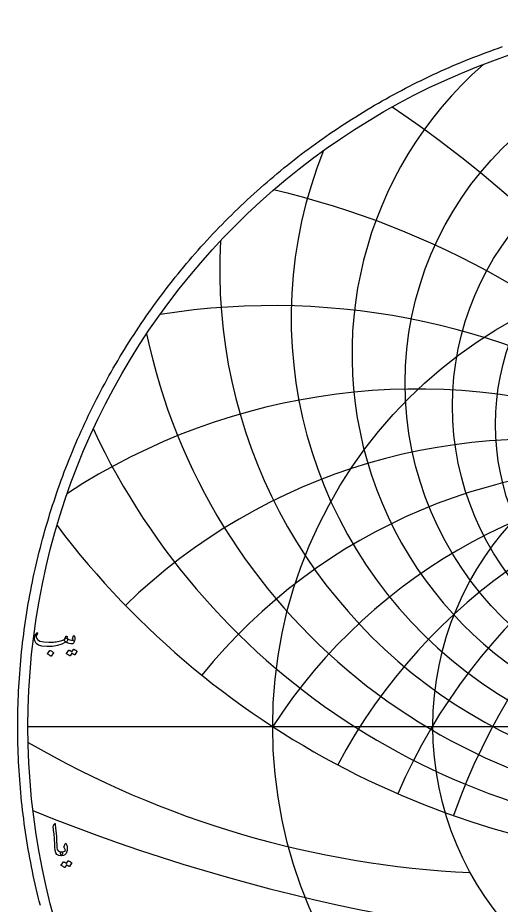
# Model space of a CAD drawing. Header units: millimetres. Extents: x -69 to 69, y -69 to 71.
# Drawn here: x -68.9 to -22.6, y -17.1 to 68 of the extents above; entities that cross this region are included whole.
import ezdxf

# ---------------------------------------------------------------- set-up
doc = ezdxf.new("R2010")
doc.units = ezdxf.units.MM
for name, color, linetype in [('CUT_OUTER', 1, 'Continuous'), ('ENGRAVE', 7, 'Continuous'), ('ENGRAVE_FINE', 8, 'Continuous'), ('TEXT', 5, 'Continuous')]:
    doc.layers.add(name, color=color, linetype=linetype)

msp = doc.modelspace()

# ---------------------------------------------------------------- linework, layer by layer
at = {"layer": 'CUT_OUTER'}
msp.add_lwpolyline([(-66.7626, -17.1592), (-66.8667, -16.7492), (-66.9682, -16.3386), (-67.0672, -15.9274), (-67.1636, -15.5156), (-67.2576, -15.1032), (-67.349, -14.6902), (-67.4379, -14.2767), (-67.5242, -13.8626), (-67.608, -13.4481), (-67.6892, -13.033), (-67.7679, -12.6174), (-67.8441, -12.2013), (-67.9177, -11.7848), (-67.9887, -11.3679), (-68.0572, -10.9505), (-68.1231, -10.5327), (-68.1864, -10.1145), (-68.2472, -9.6959), (-68.3054, -9.277), (-68.361, -8.8577), (-68.4141, -8.4381), (-68.4646, -8.0181), (-68.5125, -7.5979), (-68.5578, -7.1774), (-68.6006, -6.7566), (-68.6407, -6.3355), (-68.6783, -5.9142), (-68.7133, -5.4927), (-68.7457, -5.071), (-68.7755, -4.6491), (-68.8028, -4.227), (-68.8274, -3.8047), (-68.8495, -3.3824), (-68.8689, -2.9598), (-68.8858, -2.5372), (-68.9001, -2.1145), (-68.9117, -1.6917), (-68.9208, -1.2688), (-68.9273, -0.8459), (-68.9312, -0.423), (-68.9325, 0), (-68.9312, 0.423), (-68.9273, 0.8459), (-68.9208, 1.2688), (-68.9117, 1.6917), (-68.9001, 2.1145), (-68.8858, 2.5372), (-68.8689, 2.9598), (-68.8495, 3.3824), (-68.8274, 3.8047), (-68.8028, 4.227), (-68.7755, 4.6491), (-68.7457, 5.071), (-68.7133, 5.4927), (-68.6783, 5.9142), (-68.6407, 6.3355), (-68.6006, 6.7566), (-68.5578, 7.1774), (-68.5125, 7.5979), (-68.4646, 8.0181), (-68.4141, 8.4381), (-68.361, 8.8577), (-68.3054, 9.277), (-68.2472, 9.6959), (-68.1864, 10.1145), (-68.1231, 10.5327), (-68.0572, 10.9505), (-67.9887, 11.3679), (-67.9177, 11.7848), (-67.8441, 12.2013), (-67.7679, 12.6174), (-67.6892, 13.033), (-67.608, 13.4481), (-67.5242, 13.8626), (-67.4379, 14.2767), (-67.349, 14.6902), (-67.2576, 15.1032), (-67.1636, 15.5156), (-67.0672, 15.9274), (-66.9682, 16.3386), (-66.8667, 16.7492), (-66.7626, 17.1592), (-66.6561, 17.5685), (-66.5471, 17.9772), (-66.4355, 18.3852), (-66.3214, 18.7925), (-66.2049, 19.1991), (-66.0858, 19.6049), (-65.9643, 20.01), (-65.8403, 20.4144), (-65.7138, 20.818), (-65.5848, 21.2208), (-65.4534, 21.6229), (-65.3194, 22.0241), (-65.1831, 22.4245), (-65.0443, 22.824), (-64.903, 23.2227), (-64.7593, 23.6205), (-64.6131, 24.0174), (-64.4645, 24.4134), (-64.3135, 24.8085), (-64.1601, 25.2026), (-64.0042, 25.5958), (-63.846, 25.9881), (-63.6853, 26.3793), (-63.5223, 26.7696), (-63.3568, 27.1589), (-63.189, 27.5471), (-63.0188, 27.9343), (-62.8462, 28.3204), (-62.6712, 28.7055), (-62.4939, 29.0895), (-62.3142, 29.4724), (-62.1322, 29.8542), (-61.9479, 30.2349), (-61.7612, 30.6144), (-61.5722, 30.9928), (-61.3809, 31.37), (-61.1872, 31.7461), (-60.9913, 32.1209), (-60.793, 32.4946), (-60.5925, 32.867), (-60.3897, 33.2381), (-60.1846, 33.6081), (-59.9773, 33.9767), (-59.7677, 34.3441), (-59.5558, 34.7102), (-59.3417, 35.0749), (-59.1254, 35.4384), (-58.9068, 35.8005), (-58.686, 36.1613), (-58.4631, 36.5207), (-58.2379, 36.8787), (-58.0105, 37.2354), (-57.7809, 37.5906), (-57.5492, 37.9444), (-57.3153, 38.2968), (-57.0792, 38.6478), (-56.841, 38.9973), (-56.6006, 39.3453), (-56.3582, 39.6919), (-56.1136, 40.037), (-55.8668, 40.3805), (-55.618, 40.7225), (-55.3671, 41.063), (-55.1141, 41.402), (-54.859, 41.7394), (-54.6019, 42.0752), (-54.3427, 42.4095), (-54.0814, 42.7421), (-53.8182, 43.0731), (-53.5529, 43.4025), (-53.2855, 43.7303), (-53.0162, 44.0564), (-52.7449, 44.3809), (-52.4716, 44.7037), (-52.1963, 45.0248), (-51.919, 45.3443), (-51.6398, 45.662), (-51.3587, 45.978), (-51.0756, 46.2922), (-50.7906, 46.6048), (-50.5037, 46.9155), (-50.2149, 47.2245), (-49.9242, 47.5318), (-49.6316, 47.8372), (-49.3371, 48.1408), (-49.0408, 48.4426), (-48.7426, 48.7426), (-48.4426, 49.0408), (-48.1408, 49.3371), (-47.8372, 49.6316), (-47.5318, 49.9242), (-47.2245, 50.2149), (-46.9155, 50.5037), (-46.6048, 50.7906), (-46.2922, 51.0756), (-45.978, 51.3587), (-45.662, 51.6398), (-45.3443, 51.919), (-45.0248, 52.1963), (-44.7037, 52.4716), (-44.3809, 52.7449), (-44.0564, 53.0162), (-43.7303, 53.2855), (-43.4025, 53.5529), (-43.0731, 53.8182), (-42.7421, 54.0814), (-42.4095, 54.3427), (-42.0752, 54.6019), (-41.7394, 54.859), (-41.402, 55.1141), (-41.063, 55.3671), (-40.7225, 55.618), (-40.3805, 55.8668), (-40.037, 56.1136), (-39.6919, 56.3582), (-39.3453, 56.6006), (-38.9973, 56.841), (-38.6478, 57.0792), (-38.2968, 57.3153), (-37.9444, 57.5492), (-37.5906, 57.7809), (-37.2354, 58.0105), (-36.8787, 58.2379), (-36.5207, 58.4631), (-36.1613, 58.686), (-35.8005, 58.9068), (-35.4384, 59.1254), (-35.0749, 59.3417), (-34.7102, 59.5558), (-34.3441, 59.7677), (-33.9767, 59.9773), (-33.6081, 60.1846), (-33.2381, 60.3897), (-32.867, 60.5925), (-32.4946, 60.793), (-32.1209, 60.9913), (-31.7461, 61.1872), (-31.37, 61.3809), (-30.9928, 61.5722), (-30.6144, 61.7612), (-30.2349, 61.9479), (-29.8542, 62.1322), (-29.4724, 62.3142), (-29.0895, 62.4939), (-28.7055, 62.6712), (-28.3204, 62.8462), (-27.9343, 63.0188), (-27.5471, 63.189), (-27.1589, 63.3568), (-26.7696, 63.5223), (-26.3793, 63.6853), (-25.9881, 63.846), (-25.5958, 64.0042), (-25.2026, 64.1601), (-24.8085, 64.3135), (-24.4134, 64.4645), (-24.0174, 64.6131), (-23.6205, 64.7593), (-23.2227, 64.903), (-22.824, 65.0443), (-22.4245, 65.1831)], dxfattribs=at)
at = {"layer": 'ENGRAVE'}
msp.add_lwpolyline([(-67.95, 0), (67.95, 0)], dxfattribs=at)
for centre, radius in [((0, 0), 67.95), ((0, 32.9413), 31.7766), ((0, 30.7336), 27.233), ((0, 28.9672), 23.1114), ((0, 0), 44.4794), ((0, 0), 29.1157)]:
    msp.add_circle(centre, radius, dxfattribs=at)
for centre, radius, start, end in [((0, 35.7095), 36.8742, 131.172626, 48.827374), ((0, 39.2101), 42.7107, 157.98396, 22.01604), ((0, 43.6985), 49.5544, 176.664202, 3.335798), ((0, 49.5694), 57.8132, 191.904364, 348.095636), ((0, 57.4636), 68.1422, 205.149698, 334.850302), ((0, -28.8852), 53.0355, 33, 147), ((0, -28.8852), 53.0355, 33, 147), ((0, 68.4922), 81.6676, 217.070295, 322.929705), ((-21.1828, 79.0552), 93.1496, 239.875199, 267.323307)]:
    msp.add_arc(centre, radius, start, end, dxfattribs=at)
at = {"layer": 'ENGRAVE_FINE'}
for centre, radius, start, end in [((-91.8603, -28.8852), 106.0711, 9.076124, 56.31782), ((-91.8603, -28.8852), 106.0711, 9.076124, 56.31782), ((-63.2053, -28.8852), 82.5087, 12.306911, 76.81627), ((-63.2053, -28.8852), 82.5087, 12.306911, 76.81627), ((-44.5021, -28.8852), 69.233, 15.72862, 98.962673), ((-44.5021, -28.8852), 69.233, 15.72862, 98.962673), ((-30.6201, -28.8852), 61.2402, 19.409554, 123.219246), ((-30.6201, -28.8852), 61.2402, 19.409554, 123.219246), ((30.6201, -28.8852), 61.2402, 56.780754, 160.590446), ((30.6201, -28.8852), 61.2402, 56.780754, 160.590446), ((-19.3034, -28.8852), 56.4392, 23.435256, 134.139707), ((-19.3034, -28.8852), 56.4392, 23.435256, 134.139707), ((19.3034, -28.8852), 56.4392, 45.860293, 156.564744), ((19.3034, -28.8852), 56.4392, 45.860293, 156.564744), ((-9.3516, -28.8852), 53.8537, 27.916334, 141.112561), ((-9.3516, -28.8852), 53.8537, 27.916334, 141.112561), ((9.3516, -28.8852), 53.8537, 38.887439, 152.083666), ((9.3516, -28.8852), 53.8537, 38.887439, 152.083666), ((0, 158.3193), 179.5349, 247.925664, 292.074336)]:
    msp.add_arc(centre, radius, start, end, dxfattribs=at)
at = {"layer": 'TEXT'}
for points in [[(-64.2336, 8.4749), (-64.2294, 8.4727), (-64.2256, 8.4706), (-64.2219, 8.4684), (-64.2186, 8.4663), (-64.2152, 8.4639), (-64.2116, 8.4609), (-64.2077, 8.4574), (-64.2036, 8.4534), (-64.169, 8.4127), (-64.1554, 8.3548), (-64.1626, 8.2798), (-64.1907, 8.1877), (-64.2167, 8.1317), (-64.2432, 8.0966), (-64.2703, 8.0824), (-64.2979, 8.0891), (-64.3118, 8.0958), (-64.3236, 8.0987), (-64.3333, 8.0979), (-64.3408, 8.0934), (-64.6922, 7.901), (-65.1123, 7.7654), (-65.601, 7.6867), (-66.1582, 7.6647), (-66.6088, 7.7033), (-66.9491, 7.8062), (-67.1789, 7.9733), (-67.2984, 8.2048), (-67.3169, 8.3141), (-67.3209, 8.4234), (-67.3105, 8.5327), (-67.2855, 8.642), (-67.2515, 8.7387), (-67.2095, 8.8274), (-67.1594, 8.9081), (-67.1012, 8.9807), (-67.0902, 8.9898), (-67.0787, 8.9957), (-67.0667, 8.9983), (-67.0541, 8.9978), (-67.0423, 8.9927), (-67.0326, 8.986), (-67.0251, 8.9777), (-67.0198, 8.9678), (-67.0174, 8.9582), (-67.0187, 8.9464), (-67.0238, 8.9324), (-67.0326, 8.9164), (-67.0948, 8.8253), (-67.1355, 8.7363), (-67.1548, 8.6495), (-67.1527, 8.5649), (-67.0509, 8.3527), (-66.814, 8.2005), (-66.4422, 8.1084), (-65.9353, 8.0762), (-65.7961, 8.0784), (-65.6572, 8.0848), (-65.5186, 8.0955), (-65.3802, 8.1105), (-65.2429, 8.1298), (-65.1075, 8.1534), (-64.9739, 8.1812), (-64.8423, 8.2134), (-64.7145, 8.2498), (-64.6097, 8.2863), (-64.528, 8.3227), (-64.4693, 8.3591), (-64.4467, 8.3784), (-64.4259, 8.402), (-64.4071, 8.4298), (-64.39, 8.462), (-64.3741, 8.4979), (-64.3584, 8.537), (-64.343, 8.5793), (-64.3279, 8.6249), (-64.322, 8.6388), (-64.3129, 8.6506), (-64.3006, 8.6602), (-64.285, 8.6677), (-64.2684, 8.6718), (-64.2529, 8.671), (-64.2384, 8.6653), (-64.225, 8.6549), (-64.2143, 8.6404), (-64.2079, 8.6227), (-64.2057, 8.6018), (-64.2079, 8.5777)], [(-64.3622, 8.1319), (-64.4088, 8.1761), (-64.4329, 8.2316), (-64.4345, 8.2983), (-64.4136, 8.3763), (-64.3683, 8.4462), (-64.3268, 8.4888), (-64.289, 8.5041), (-64.255, 8.492), (-64.0943, 8.3856), (-63.9335, 8.3109), (-63.7728, 8.2678), (-63.6121, 8.2562), (-63.6064, 8.2573), (-63.6024, 8.2605), (-63.6, 8.2659), (-63.5992, 8.2734), (-63.6032, 8.2876), (-63.6153, 8.3088), (-63.6354, 8.3369), (-63.6635, 8.372), (-63.6689, 8.3827), (-63.6721, 8.3934), (-63.6731, 8.4041), (-63.6721, 8.4148), (-63.5692, 8.7106), (-63.5644, 8.7219), (-63.5585, 8.7299), (-63.5515, 8.7347), (-63.5435, 8.7363), (-63.5354, 8.735), (-63.5285, 8.731), (-63.5226, 8.7243), (-63.5178, 8.7149), (-63.4856, 8.6187), (-63.4663, 8.5231), (-63.4599, 8.428), (-63.4663, 8.3334), (-63.4872, 8.2158), (-63.5156, 8.1202), (-63.5515, 8.0465), (-63.5949, 7.9948), (-63.6279, 7.9664), (-63.6581, 7.9455), (-63.6857, 7.9321), (-63.7106, 7.9262), (-63.8542, 7.923), (-64.0107, 7.9562), (-64.18, 8.0258), (-64.3622, 8.1319)], [(-65.8582, 7.2832), (-65.8528, 7.2886), (-65.8453, 7.2918), (-65.8357, 7.2929), (-65.8239, 7.2918), (-65.7405, 7.258), (-65.6621, 7.2168), (-65.5884, 7.168), (-65.5195, 7.1118), (-65.5128, 7.1032), (-65.5099, 7.0946), (-65.5107, 7.086), (-65.5152, 7.0775), (-65.7167, 6.7517), (-65.7242, 6.7439), (-65.7339, 6.7421), (-65.7456, 6.7461), (-65.7596, 6.756), (-65.7716, 6.7646), (-65.7906, 6.7774), (-65.8166, 6.7946), (-65.8496, 6.816), (-65.89, 6.8417), (-65.9385, 6.8717), (-65.9951, 6.906), (-66.0596, 6.9446), (-66.0682, 6.951), (-66.0725, 6.9575), (-66.0725, 6.9639), (-66.0682, 6.9703)], [(-63.5992, 7.4032), (-63.5938, 7.4086), (-63.5863, 7.4118), (-63.5767, 7.4129), (-63.5649, 7.4118), (-63.5227, 7.396), (-63.4819, 7.3786), (-63.4423, 7.3596), (-63.4042, 7.3389), (-63.3671, 7.3164), (-63.3308, 7.2918), (-63.2953, 7.265), (-63.2606, 7.2361), (-63.2539, 7.2272), (-63.2509, 7.2179), (-63.2517, 7.2079), (-63.2563, 7.1975), (-63.462, 6.8717), (-63.4677, 6.8674), (-63.476, 6.8674), (-63.4869, 6.8717), (-63.5006, 6.8803), (-63.51, 6.8882), (-63.5253, 6.899), (-63.5464, 6.9128), (-63.5735, 6.9296), (-63.6067, 6.9495), (-63.6463, 6.973), (-63.6924, 6.9999), (-63.7449, 7.0303), (-63.9078, 6.7774), (-63.9153, 6.7697), (-63.925, 6.7678), (-63.9368, 6.7718), (-63.9507, 6.7817), (-63.9627, 6.7903), (-63.9818, 6.8031), (-64.0077, 6.8203), (-64.0407, 6.8417), (-64.0812, 6.8674), (-64.1296, 6.8974), (-64.1862, 6.9317), (-64.2507, 6.9703), (-64.2574, 6.9767), (-64.2604, 6.9832), (-64.2596, 6.9896), (-64.255, 6.996), (-64.045, 7.3089), (-64.0396, 7.3143), (-64.0321, 7.3175), (-64.0225, 7.3186), (-64.0107, 7.3175), (-63.9748, 7.3059), (-63.94, 7.2923), (-63.9062, 7.2769), (-63.8735, 7.2596), (-63.8419, 7.2408), (-63.8114, 7.2205), (-63.7819, 7.199), (-63.7535, 7.1761)], [(-65.3972, -9.3153), (-65.3889, -9.3025), (-65.3811, -9.2939), (-65.3739, -9.2896), (-65.3672, -9.2896), (-65.357, -9.2952), (-65.3479, -9.3121), (-65.3399, -9.3403), (-65.3329, -9.3796), (-65.2975, -9.6998), (-65.2686, -9.9958), (-65.2461, -10.2677), (-65.23, -10.5155), (-65.2197, -10.7275), (-65.2102, -10.9174), (-65.2015, -11.0854), (-65.1936, -11.2314), (-65.1868, -11.3554), (-65.1813, -11.4575), (-65.1771, -11.5376), (-65.1743, -11.5957), (-65.1363, -11.7699), (-65.0521, -11.8979), (-64.9219, -11.9799), (-64.7457, -12.0158), (-64.6966, -12.0287), (-64.6653, -12.0587), (-64.6516, -12.1058), (-64.6556, -12.1701), (-64.6757, -12.2714), (-64.6974, -12.3437), (-64.7207, -12.3871), (-64.7457, -12.4016), (-64.9937, -12.3689), (-65.1765, -12.2708), (-65.2938, -12.1074), (-65.3458, -11.8786), (-65.3539, -11.7692), (-65.3613, -11.6595), (-65.3679, -11.5495), (-65.3736, -11.4393), (-65.3789, -11.3288), (-65.3838, -11.218), (-65.3885, -11.1069), (-65.3929, -10.9956), (-65.401, -10.7833), (-65.4122, -10.5922), (-65.4267, -10.4222), (-65.4444, -10.2734), (-65.4653, -10.1304), (-65.4894, -9.9781), (-65.5167, -9.8164), (-65.5472, -9.6454), (-65.5512, -9.6146), (-65.5504, -9.5865), (-65.5448, -9.561), (-65.5344, -9.5382)], [(-64.4885, -11.4971), (-64.3685, -11.2314), (-64.3508, -11.2022), (-64.332, -11.1917), (-64.3122, -11.2), (-64.2913, -11.2271), (-64.2527, -11.3081), (-64.2227, -11.3927), (-64.2013, -11.4807), (-64.1884, -11.5722), (-64.1844, -11.6677), (-64.1895, -11.7677), (-64.2037, -11.8723), (-64.227, -11.9815), (-64.298, -12.1653), (-64.4081, -12.2966), (-64.5573, -12.3753), (-64.7457, -12.4016), (-64.7674, -12.3879), (-64.7896, -12.3469), (-64.8124, -12.2786), (-64.8357, -12.183), (-64.8424, -12.1318), (-64.841, -12.0897), (-64.8317, -12.0568), (-64.8142, -12.0329), (-64.8003, -12.0238), (-64.7842, -12.0179), (-64.766, -12.0153), (-64.7457, -12.0158), (-64.627, -12.012), (-64.5238, -11.9879), (-64.4362, -11.9435), (-64.3642, -11.8786), (-64.361, -11.8735), (-64.3599, -11.8668), (-64.361, -11.8585), (-64.3642, -11.8486), (-64.381, -11.7881), (-64.406, -11.7265), (-64.4389, -11.6638), (-64.4799, -11.6), (-64.4933, -11.5759), (-64.4992, -11.5507), (-64.4976, -11.5245), (-64.4885, -11.4971)], [(-64.107, -12.886), (-64.1016, -12.8806), (-64.0941, -12.8774), (-64.0845, -12.8763), (-64.0727, -12.8774), (-64.0305, -12.8932), (-63.9896, -12.9106), (-63.9501, -12.9296), (-63.9119, -12.9502), (-63.8748, -12.9728), (-63.8385, -12.9974), (-63.803, -13.0242), (-63.7684, -13.0531), (-63.7617, -13.062), (-63.7587, -13.0713), (-63.7595, -13.0813), (-63.7641, -13.0917), (-63.9698, -13.4175), (-63.9754, -13.4218), (-63.9837, -13.4218), (-63.9947, -13.4175), (-64.0084, -13.4089), (-64.0178, -13.401), (-64.033, -13.3901), (-64.0542, -13.3763), (-64.0813, -13.3596), (-64.1145, -13.3396), (-64.1541, -13.3162), (-64.2002, -13.2893), (-64.2527, -13.2589), (-64.4156, -13.5118), (-64.4231, -13.5195), (-64.4328, -13.5214), (-64.4445, -13.5174), (-64.4585, -13.5075), (-64.4705, -13.4989), (-64.4895, -13.4861), (-64.5155, -13.4689), (-64.5485, -13.4475), (-64.5889, -13.4218), (-64.6374, -13.3918), (-64.694, -13.3575), (-64.7585, -13.3189), (-64.7652, -13.3125), (-64.7682, -13.306), (-64.7674, -13.2996), (-64.7628, -13.2932), (-64.5528, -12.9803), (-64.5474, -12.9749), (-64.5399, -12.9717), (-64.5303, -12.9706), (-64.5185, -12.9717), (-64.4826, -12.9833), (-64.4478, -12.9969), (-64.414, -13.0123), (-64.3813, -13.0295), (-64.3497, -13.0484), (-64.3192, -13.0687), (-64.2897, -13.0902), (-64.2613, -13.1131)]]:
    msp.add_lwpolyline(points, close=True, dxfattribs=at)

doc.saveas('drawing.dxf')
